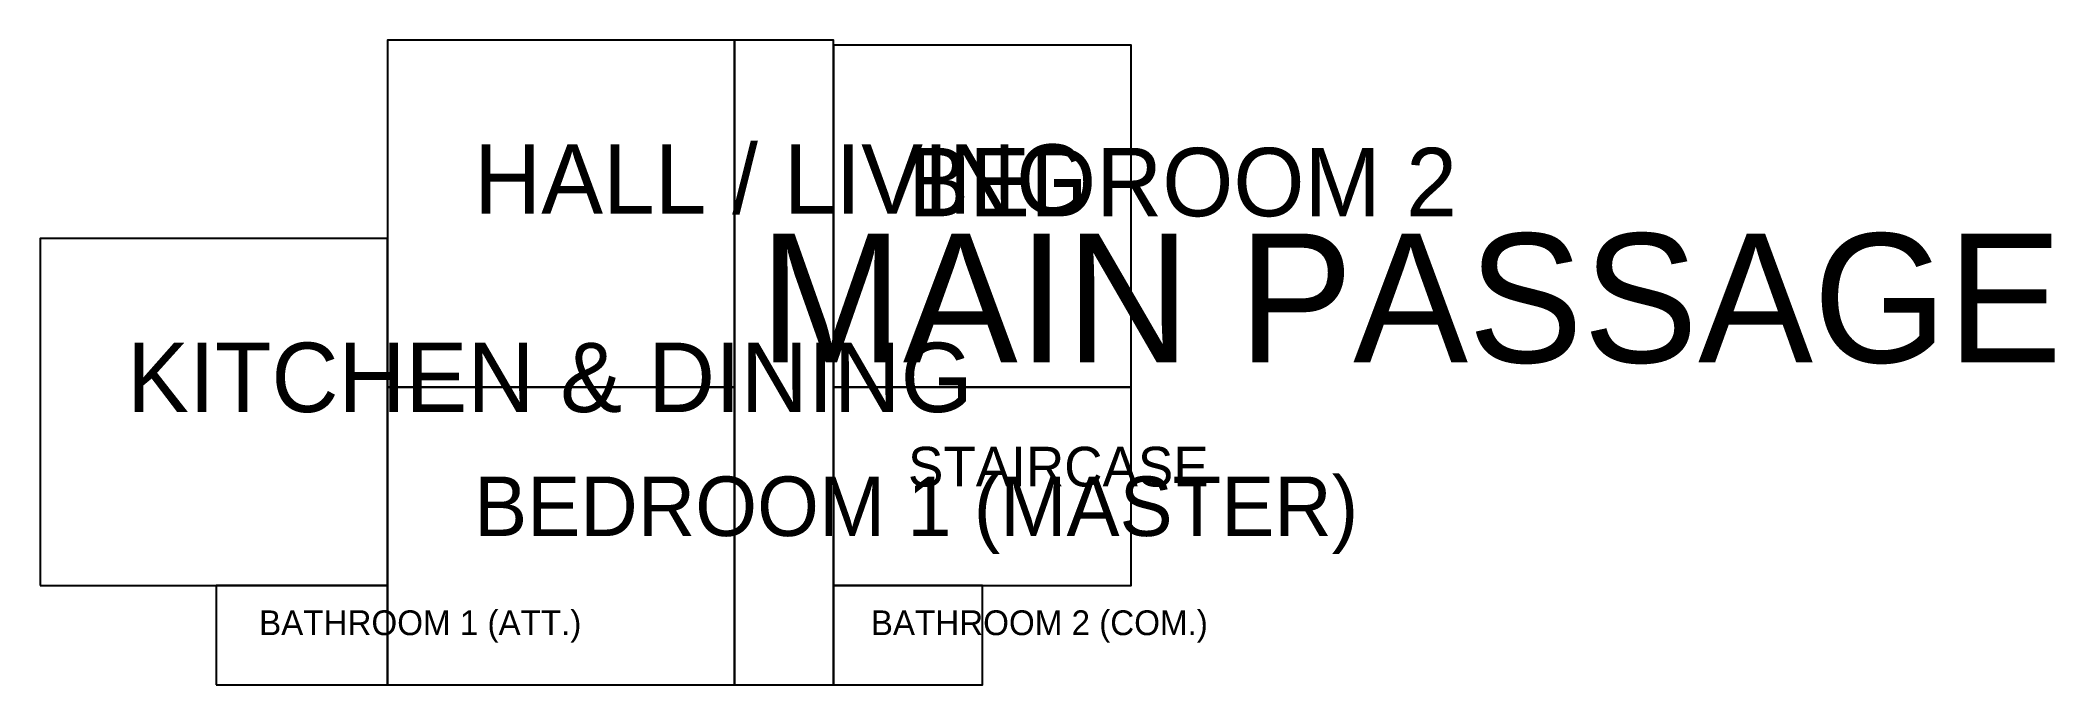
# Model space of a CAD drawing. Header units: metres. Extents: x 0 to 81.3, y 0 to 26.
import ezdxf

# ---------------------------------------------------------------- set-up
doc = ezdxf.new("R2010")
doc.units = ezdxf.units.M

msp = doc.modelspace()

# ---------------------------------------------------------------- linework, layer by layer
for points in [[(14, 12), (28, 12), (28, 26), (14, 26)], [(28, 0), (32, 0), (32, 26), (28, 26)], [(32, 12), (44, 12), (44, 25.8), (32, 25.8)], [(0, 4), (14, 4), (14, 18), (0, 18)], [(14, 0), (28, 0), (28, 12), (14, 12)], [(32, 4), (44, 4), (44, 12), (32, 12)], [(7.1, 0), (14, 0), (14, 4), (7.1, 4)], [(32, 0), (38, 0), (38, 4), (32, 4)]]:
    msp.add_lwpolyline(points, close=True)

# ---------------------------------------------------------------- texts
for s, height, p in [('HALL / LIVING', 2.8, (17.5, 19)), ('BEDROOM 2', 2.76, (35, 18.9)), ('MAIN PASSAGE', 5.2, (29, 13)), ('KITCHEN & DINING', 2.8, (3.5, 11)), ('STAIRCASE', 1.6, (35, 8)), ('BEDROOM 1 (MASTER)', 2.4, (17.5, 6)), ('BATHROOM 1 (ATT.)', 1, (8.825, 2)), ('BATHROOM 2 (COM.)', 1, (33.5, 2))]:
    msp.add_text(s, height=height).set_placement(p)

doc.saveas('drawing.dxf')
